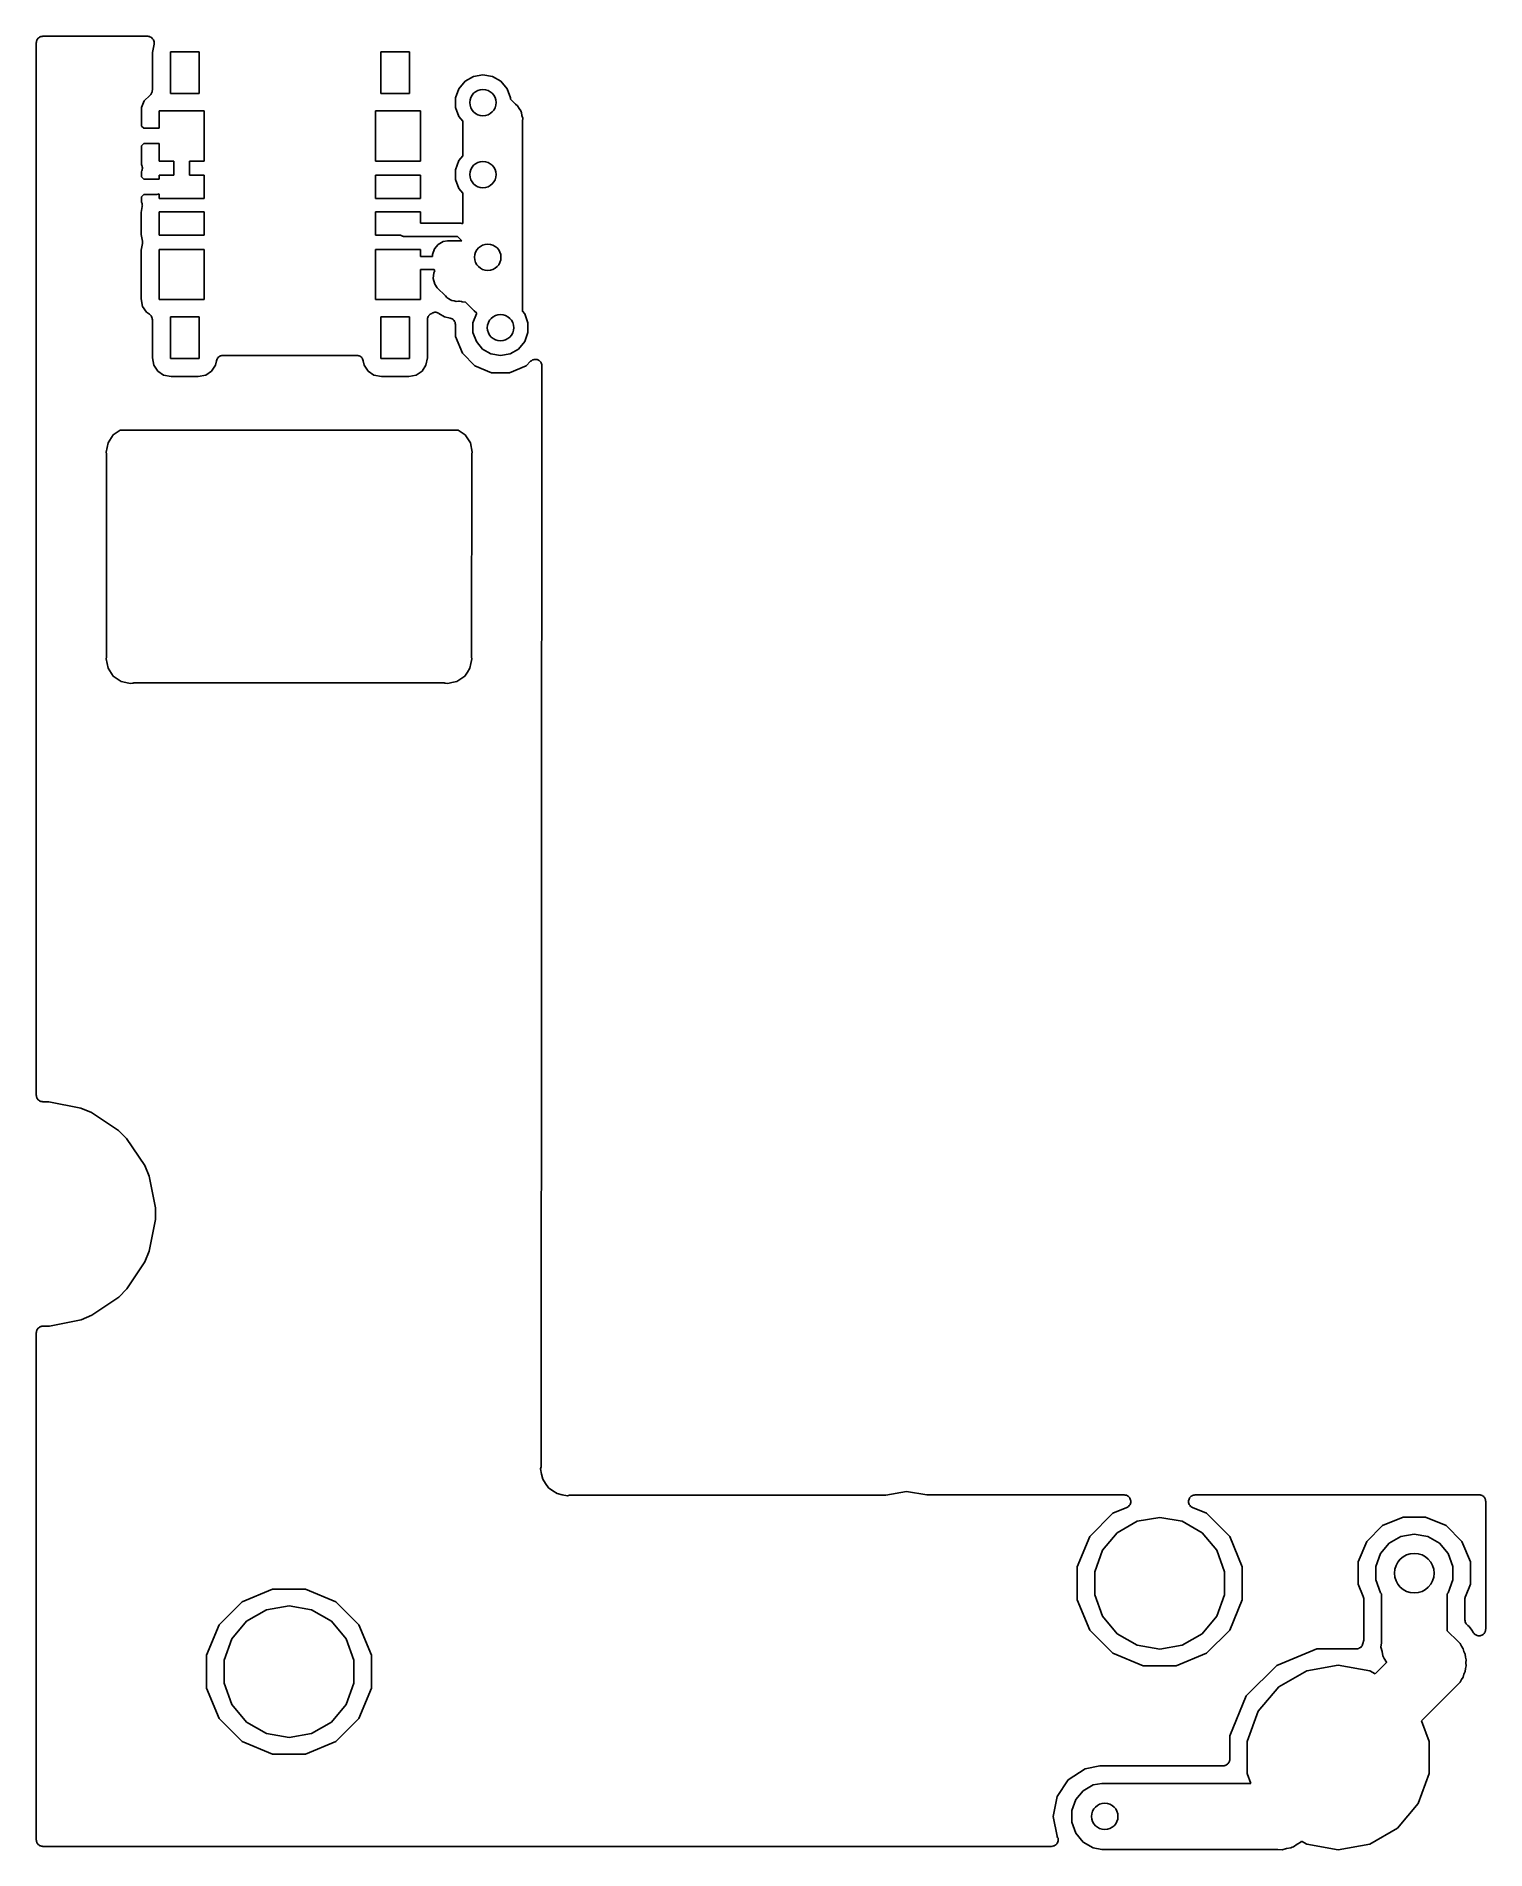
# Model space of a CAD drawing. Extents: x 111.2 to 128, y -97.1 to -76.2.
import ezdxf

# ---------------------------------------------------------------- set-up
doc = ezdxf.new("R2010")
doc.units = 0
doc.header["$MEASUREMENT"] = 0
doc.layers.add('BLACK', color=7, linetype='CONTINUOUS')

msp = doc.modelspace()

# ---------------------------------------------------------------- linework, layer by layer
at = {"layer": 'BLACK', "linetype": 'CONTINUOUS'}
for p, q in [((111.223, -76.2427), (111.225, -76.2361)), ((111.223, -88.3979), (111.223, -76.2427)), ((111.225, -76.2294), (111.227, -76.2232)), ((111.225, -76.2361), (111.225, -76.2294)), ((111.227, -76.2232), (111.228, -76.2166)), ((111.228, -76.2166), (111.231, -76.2108)), ((111.231, -76.2108), (111.234, -76.2046)), ((111.234, -76.2046), (111.238, -76.1994)), ((111.238, -76.1994), (111.241, -76.1937)), ((111.241, -76.1937), (111.246, -76.1894)), ((111.246, -76.1894), (111.251, -76.1843)), ((111.251, -76.1843), (111.256, -76.1809)), ((111.256, -76.1809), (111.262, -76.1767)), ((111.262, -76.1767), (111.268, -76.1744)), ((111.268, -76.1744), (111.274, -76.171)), ((111.274, -76.171), (111.28, -76.1699)), ((111.28, -76.1699), (111.286, -76.1676)), ((111.286, -76.1676), (111.293, -76.1676)), ((111.293, -76.1676), (111.3, -76.1665)), ((111.3, -76.1665), (112.509, -76.1665)), ((112.509, -76.1665), (112.51, -76.1666)), ((112.51, -76.1666), (112.51, -76.1665)), ((112.51, -76.1665), (112.523, -76.1689)), ((112.523, -76.1689), (112.535, -76.171)), ((112.535, -76.171), (112.536, -76.1715)), ((112.536, -76.1715), (112.536, -76.1716)), ((112.536, -76.1716), (112.547, -76.1781)), ((112.547, -76.1781), (112.558, -76.1843)), ((112.558, -76.1843), (112.558, -76.1849)), ((112.558, -76.1849), (112.559, -76.1854)), ((112.559, -76.1854), (112.567, -76.1951)), ((112.567, -76.1951), (112.575, -76.2046)), ((112.575, -76.2046), (112.575, -76.2053)), ((112.575, -76.2053), (112.576, -76.206)), ((112.576, -76.206), (112.58, -76.2178)), ((112.58, -76.2178), (112.584, -76.2294)), ((112.584, -76.2294), (112.584, -76.2303)), ((112.584, -76.2303), (112.584, -76.2311)), ((112.584, -76.2311), (112.584, -76.2435)), ((112.584, -76.2435), (112.584, -76.2559)), ((112.584, -76.2575), (112.564, -76.3556)), ((112.564, -76.3556), (112.564, -76.7898)), ((112.584, -76.2559), (112.584, -76.2567)), ((112.584, -76.2567), (112.584, -76.2575)), ((112.773, -76.8281), (112.773, -76.3481)), ((112.773, -76.3481), (113.103, -76.3481)), ((113.103, -76.3481), (113.103, -76.8281)), ((115.203, -76.8281), (115.203, -76.3481)), ((115.203, -76.3481), (115.533, -76.3481)), ((115.533, -76.3481), (115.533, -76.8281)), ((116.176, -76.6862), (116.273, -76.6302)), ((116.273, -76.6302), (116.383, -76.6108)), ((116.383, -76.6108), (116.493, -76.6302)), ((116.493, -76.6302), (116.59, -76.6862)), ((112.534, -76.8493), (112.47, -76.913)), ((112.539, -76.846), (112.534, -76.8493)), ((112.542, -76.842), (112.539, -76.846)), ((112.546, -76.8388), (112.542, -76.842)), ((112.55, -76.8316), (112.546, -76.8388)), ((112.555, -76.825), (112.55, -76.8316)), ((112.557, -76.8202), (112.555, -76.825)), ((112.559, -76.8159), (112.557, -76.8202)), ((112.561, -76.8077), (112.559, -76.8159)), ((112.563, -76.7998), (112.561, -76.8077)), ((112.564, -76.7898), (112.563, -76.7947)), ((112.563, -76.7947), (112.563, -76.7998)), ((113.103, -76.8281), (112.773, -76.8281)), ((115.533, -76.8281), (115.203, -76.8281)), ((116.065, -76.8772), (116.104, -76.772)), ((116.104, -76.772), (116.176, -76.6862)), ((116.59, -76.6862), (116.662, -76.772)), ((116.662, -76.772), (116.7, -76.8772)), ((112.47, -76.913), (112.439, -76.9877)), ((112.439, -76.9877), (112.439, -77.204)), ((112.643, -77.2292), (112.643, -77.0281)), ((112.643, -77.0281), (113.163, -77.0281)), ((113.163, -77.0281), (113.163, -77.6081)), ((115.143, -77.6081), (115.143, -77.0281)), ((115.143, -77.0281), (115.663, -77.0281)), ((115.663, -77.0281), (115.663, -77.6081)), ((116.065, -76.9891), (116.065, -76.8772)), ((116.104, -77.0944), (116.065, -76.9891)), ((116.7, -76.8772), (116.7, -76.8914)), ((116.7, -76.8914), (116.758, -76.9489)), ((116.758, -76.9489), (116.784, -76.9706)), ((116.784, -76.9706), (116.8, -76.9997)), ((116.8, -76.9997), (116.82, -77.0274)), ((116.82, -77.0274), (116.823, -77.0383)), ((116.823, -77.0383), (116.828, -77.0481)), ((116.828, -77.0481), (116.834, -77.0813)), ((116.834, -77.0813), (116.843, -77.1139)), ((112.439, -77.204), (112.465, -77.2292)), ((112.465, -77.2292), (112.643, -77.2292)), ((116.149, -77.1486), (116.104, -77.0944)), ((116.149, -77.5492), (116.149, -77.1486)), ((116.843, -77.1139), (116.84, -77.1474)), ((116.84, -77.1474), (116.84, -79.3412)), ((112.465, -77.407), (112.439, -77.4322)), ((112.439, -77.4322), (112.439, -77.6485)), ((112.643, -77.407), (112.465, -77.407)), ((112.643, -77.6081), (112.643, -77.407)), ((112.439, -77.6485), (112.444, -77.6604)), ((112.444, -77.6604), (112.445, -77.6637)), ((112.445, -77.6637), (112.447, -77.6667)), ((112.447, -77.7125), (112.445, -77.7155)), ((112.447, -77.6667), (112.448, -77.6765)), ((112.448, -77.7026), (112.447, -77.7125)), ((112.448, -77.6765), (112.45, -77.6863)), ((112.45, -77.6929), (112.448, -77.7026)), ((112.45, -77.6863), (112.45, -77.6896)), ((112.45, -77.6896), (112.45, -77.6929)), ((112.814, -77.6081), (112.643, -77.6081)), ((112.814, -77.7711), (112.814, -77.6081)), ((113.163, -77.6081), (112.992, -77.6081)), ((112.992, -77.6081), (112.992, -77.7711)), ((115.663, -77.6081), (115.143, -77.6081)), ((116.065, -77.7087), (116.104, -77.6034)), ((116.065, -77.8206), (116.065, -77.7087)), ((116.104, -77.6034), (116.149, -77.5492)), ((112.444, -77.7187), (112.439, -77.7307)), ((112.439, -77.7307), (112.439, -77.792)), ((112.439, -77.792), (112.465, -77.8172)), ((112.445, -77.7155), (112.444, -77.7187)), ((112.465, -77.8172), (112.643, -77.8172)), ((112.643, -77.8172), (112.643, -77.7711)), ((112.643, -77.7711), (112.814, -77.7711)), ((112.992, -77.7711), (113.163, -77.7711)), ((113.163, -77.7711), (113.163, -78.0411)), ((115.143, -78.0411), (115.143, -77.7711)), ((115.143, -77.7711), (115.663, -77.7711)), ((115.663, -77.7711), (115.663, -78.0411)), ((116.104, -77.9258), (116.065, -77.8206)), ((112.465, -77.995), (112.439, -78.0202)), ((112.439, -78.0202), (112.439, -78.0815)), ((112.439, -78.0815), (112.443, -78.0905)), ((112.443, -78.0905), (112.445, -78.0994)), ((112.445, -78.0994), (112.448, -78.1081)), ((112.448, -78.1081), (112.448, -78.1123)), ((112.448, -78.1123), (112.449, -78.1163)), ((112.449, -78.1163), (112.448, -78.1254)), ((112.448, -78.1254), (112.448, -78.1345)), ((112.6, -77.995), (112.465, -77.995)), ((112.607, -77.9937), (112.6, -77.995)), ((112.614, -77.9935), (112.607, -77.9937)), ((112.643, -77.9879), (112.614, -77.9935)), ((112.643, -78.0411), (112.643, -77.9879)), ((113.163, -78.0411), (112.643, -78.0411)), ((115.663, -78.0411), (115.143, -78.0411)), ((116.149, -77.9801), (116.104, -77.9258)), ((116.149, -78.3303), (116.149, -77.9801)), ((112.448, -78.1345), (112.434, -78.2026)), ((112.434, -78.2026), (112.434, -78.4576)), ((112.643, -78.4651), (112.643, -78.1951)), ((112.643, -78.1951), (113.163, -78.1951)), ((113.163, -78.1951), (113.163, -78.4651)), ((115.143, -78.4651), (115.143, -78.1951)), ((115.143, -78.1951), (115.663, -78.1951)), ((115.663, -78.1951), (115.663, -78.326)), ((115.663, -78.326), (116.118, -78.326)), ((116.118, -78.326), (116.128, -78.3251)), ((116.128, -78.3251), (116.138, -78.3277)), ((116.138, -78.3277), (116.148, -78.3295)), ((116.148, -78.3295), (116.149, -78.3303)), ((112.434, -78.4576), (112.449, -78.5317)), ((112.449, -78.5317), (112.449, -78.5334)), ((112.449, -78.5334), (112.449, -78.535)), ((112.449, -78.535), (112.449, -78.5466)), ((112.449, -78.5466), (112.449, -78.5582)), ((113.163, -78.4651), (112.643, -78.4651)), ((115.435, -78.4651), (115.143, -78.4651)), ((115.44, -78.4692), (115.435, -78.4651)), ((115.446, -78.4715), (115.44, -78.4692)), ((115.452, -78.4749), (115.446, -78.4715)), ((115.459, -78.4761), (115.452, -78.4749)), ((115.465, -78.4784), (115.459, -78.4761)), ((115.472, -78.4784), (115.465, -78.4784)), ((116.09, -78.4784), (115.472, -78.4784)), ((115.472, -78.4784), (115.472, -78.4784)), ((115.865, -78.5715), (115.924, -78.5379)), ((115.924, -78.5379), (115.973, -78.5292)), ((115.973, -78.5292), (116.14, -78.5292)), ((116.14, -78.5292), (116.09, -78.4784)), ((112.449, -78.5614), (112.434, -78.6356)), ((112.434, -78.6356), (112.434, -79.2006)), ((112.449, -78.5582), (112.449, -78.5598)), ((112.449, -78.5598), (112.449, -78.5614)), ((112.643, -79.2081), (112.643, -78.6281)), ((112.643, -78.6281), (113.163, -78.6281)), ((113.163, -78.6281), (113.163, -79.2081)), ((115.143, -79.2081), (115.143, -78.6281)), ((115.143, -78.6281), (115.663, -78.6281)), ((115.663, -78.6281), (115.663, -78.7095)), ((115.663, -78.7095), (115.799, -78.7095)), ((115.799, -78.6861), (115.822, -78.623)), ((115.799, -78.7095), (115.799, -78.6861)), ((115.822, -78.623), (115.865, -78.5715)), ((115.821, -78.8619), (115.663, -78.8619)), ((115.663, -78.8619), (115.663, -79.2081)), ((115.809, -78.9651), (115.815, -78.8982)), ((115.826, -79.03), (115.809, -78.9651)), ((115.815, -78.8982), (115.826, -78.8753)), ((115.822, -78.8681), (115.821, -78.8619)), ((115.824, -78.871), (115.822, -78.8681)), ((115.825, -78.8743), (115.824, -78.871)), ((115.826, -78.8753), (115.825, -78.8743)), ((115.855, -79.0712), (115.826, -79.03)), ((115.95, -79.166), (115.855, -79.0712)), ((115.966, -79.1854), (115.95, -79.166)), ((112.434, -79.2006), (112.451, -79.2874)), ((112.451, -79.2874), (112.496, -79.3546)), ((112.496, -79.3546), (112.53, -79.3773)), ((112.53, -79.3773), (112.538, -79.3847)), ((112.538, -79.3847), (112.546, -79.3916)), ((113.163, -79.2081), (112.643, -79.2081)), ((115.663, -79.2081), (115.143, -79.2081)), ((115.759, -79.3916), (115.767, -79.3847)), ((115.767, -79.3847), (115.775, -79.3773)), ((115.775, -79.3773), (115.791, -79.3669)), ((115.791, -79.3669), (115.795, -79.3648)), ((115.795, -79.3648), (115.799, -79.3619)), ((115.799, -79.3619), (115.807, -79.3596)), ((115.807, -79.3596), (115.815, -79.3562)), ((115.815, -79.3562), (115.82, -79.3559)), ((115.82, -79.3559), (115.825, -79.3545)), ((115.825, -79.3545), (115.833, -79.355)), ((115.833, -79.355), (115.841, -79.3545)), ((115.841, -79.3545), (115.846, -79.3559)), ((115.846, -79.3559), (115.851, -79.3562)), ((115.851, -79.3562), (115.859, -79.3596)), ((115.859, -79.3596), (115.867, -79.3619)), ((115.867, -79.3619), (115.871, -79.3648)), ((115.871, -79.3648), (115.875, -79.3669)), ((115.875, -79.3669), (115.937, -79.408)), ((115.988, -79.198), (115.966, -79.1854)), ((116.009, -79.2125), (115.988, -79.198)), ((116.017, -79.2147), (116.009, -79.2125)), ((116.025, -79.219), (116.017, -79.2147)), ((116.049, -79.2233), (116.025, -79.219)), ((116.074, -79.2299), (116.049, -79.2233)), ((116.099, -79.2277), (116.074, -79.2299)), ((116.113, -79.2277), (116.099, -79.2277)), ((116.136, -79.2297), (116.113, -79.2277)), ((116.143, -79.233), (116.136, -79.2297)), ((116.182, -79.2364), (116.143, -79.233)), ((116.283, -79.3371), (116.182, -79.2364)), ((116.268, -79.4765), (116.307, -79.3713)), ((116.311, -79.3657), (116.283, -79.3371)), ((116.283, -79.3371), (116.283, -79.3371)), ((116.307, -79.3713), (116.311, -79.3657)), ((116.84, -79.3412), (116.865, -79.3713)), ((116.865, -79.3713), (116.903, -79.4765)), ((112.546, -79.3916), (112.547, -79.3938)), ((112.547, -79.3938), (112.549, -79.3956)), ((112.549, -79.3956), (112.554, -79.4052)), ((112.554, -79.4052), (112.559, -79.4146)), ((112.559, -79.4146), (112.56, -79.417)), ((112.56, -79.417), (112.561, -79.4193)), ((112.561, -79.4193), (112.562, -79.43)), ((112.562, -79.43), (112.564, -79.4406)), ((112.564, -79.4406), (112.564, -79.8806)), ((112.773, -79.8881), (112.773, -79.4081)), ((112.773, -79.4081), (113.103, -79.4081)), ((113.103, -79.4081), (113.103, -79.8881)), ((115.203, -79.8881), (115.203, -79.4081)), ((115.203, -79.4081), (115.533, -79.4081)), ((115.533, -79.4081), (115.533, -79.8881)), ((115.741, -79.4406), (115.743, -79.43)), ((115.741, -79.8806), (115.741, -79.4406)), ((115.743, -79.43), (115.744, -79.4193)), ((115.744, -79.4193), (115.746, -79.417)), ((115.746, -79.4146), (115.751, -79.4052)), ((115.746, -79.417), (115.746, -79.4146)), ((115.751, -79.4052), (115.756, -79.3956)), ((115.756, -79.3956), (115.758, -79.3938)), ((115.758, -79.3938), (115.759, -79.3916)), ((115.937, -79.408), (116.004, -79.4213)), ((116.004, -79.4213), (116.016, -79.4258)), ((116.016, -79.4258), (116.027, -79.4301)), ((116.027, -79.4301), (116.028, -79.4306)), ((116.028, -79.4306), (116.029, -79.4309)), ((116.029, -79.4309), (116.038, -79.4391)), ((116.038, -79.4391), (116.047, -79.4471)), ((116.047, -79.4471), (116.048, -79.4478)), ((116.048, -79.4478), (116.049, -79.4484)), ((116.049, -79.4484), (116.054, -79.4593)), ((116.054, -79.4593), (116.061, -79.47)), ((116.061, -79.47), (116.061, -79.4708)), ((116.061, -79.4708), (116.061, -79.4716)), ((116.061, -79.4716), (116.063, -79.4838)), ((116.063, -79.4838), (116.065, -79.4961)), ((116.065, -79.4961), (116.065, -79.6361)), ((116.268, -79.5885), (116.268, -79.4765)), ((116.307, -79.6937), (116.268, -79.5885)), ((116.903, -79.5885), (116.865, -79.6937)), ((116.903, -79.4765), (116.903, -79.5885)), ((116.065, -79.6361), (116.145, -79.8274)), ((116.379, -79.7795), (116.307, -79.6937)), ((116.476, -79.8354), (116.379, -79.7795)), ((116.793, -79.7795), (116.696, -79.8354)), ((116.865, -79.6937), (116.793, -79.7795)), ((112.564, -79.8806), (112.581, -79.9674)), ((112.581, -79.9674), (112.626, -80.0346)), ((113.103, -79.8881), (112.773, -79.8881)), ((113.249, -80.0346), (113.294, -79.9674)), ((113.294, -79.9674), (113.305, -79.9139)), ((113.305, -79.9139), (113.309, -79.9023)), ((113.309, -79.9023), (113.313, -79.8906)), ((113.313, -79.8906), (113.314, -79.89)), ((113.314, -79.8892), (113.323, -79.8798)), ((113.314, -79.89), (113.314, -79.8892)), ((113.323, -79.8798), (113.33, -79.8703)), ((113.33, -79.8703), (113.331, -79.8699)), ((113.331, -79.8699), (113.332, -79.8693)), ((113.332, -79.8693), (113.343, -79.8633)), ((113.343, -79.8633), (113.353, -79.8571)), ((113.353, -79.8571), (113.354, -79.857)), ((113.354, -79.857), (113.355, -79.8566)), ((113.355, -79.8566), (113.367, -79.8547)), ((113.367, -79.8547), (113.379, -79.8525)), ((113.379, -79.8525), (114.926, -79.8525)), ((114.926, -79.8525), (114.938, -79.8547)), ((114.938, -79.8547), (114.95, -79.8566)), ((114.95, -79.8566), (114.951, -79.857)), ((114.951, -79.857), (114.952, -79.8571)), ((114.952, -79.8571), (114.963, -79.8633)), ((114.963, -79.8633), (114.974, -79.8693)), ((114.974, -79.8693), (114.974, -79.8699)), ((114.974, -79.8699), (114.975, -79.8703)), ((114.975, -79.8703), (114.983, -79.8798)), ((114.983, -79.8798), (114.991, -79.8892)), ((114.991, -79.8892), (114.991, -79.89)), ((114.991, -79.89), (114.992, -79.8906)), ((114.992, -79.8906), (114.996, -79.9023)), ((114.996, -79.9023), (115.001, -79.9139)), ((115.001, -79.9139), (115.011, -79.9674)), ((115.011, -79.9674), (115.056, -80.0346)), ((115.533, -79.8881), (115.203, -79.8881)), ((115.679, -80.0346), (115.724, -79.9674)), ((115.724, -79.9674), (115.741, -79.8806)), ((116.145, -79.8274), (116.291, -79.9739)), ((116.291, -79.9739), (116.482, -80.0532)), ((116.586, -79.8549), (116.476, -79.8354)), ((116.696, -79.8354), (116.586, -79.8549)), ((116.69, -80.0532), (116.881, -79.9739)), ((116.881, -79.9739), (116.934, -79.9208)), ((116.934, -79.9208), (116.942, -79.9151)), ((116.942, -79.9151), (116.95, -79.9087)), ((116.95, -79.9087), (116.953, -79.9076)), ((116.953, -79.9076), (116.956, -79.9056)), ((116.956, -79.9056), (116.965, -79.9031)), ((116.965, -79.9031), (116.975, -79.8997)), ((116.975, -79.8997), (116.978, -79.8997)), ((116.978, -79.8997), (116.981, -79.8988)), ((116.981, -79.8988), (116.991, -79.8997)), ((116.991, -79.8997), (117.001, -79.8997)), ((117.001, -79.8997), (117.004, -79.9008)), ((117.004, -79.9008), (117.008, -79.9011)), ((117.008, -79.9011), (117.017, -79.9053)), ((117.017, -79.9053), (117.026, -79.9087)), ((117.026, -79.9087), (117.029, -79.9109)), ((117.029, -79.9109), (117.032, -79.9123)), ((117.032, -79.9123), (117.039, -79.9193)), ((117.039, -79.9193), (117.046, -79.9258)), ((117.046, -79.9258), (117.048, -79.9286)), ((117.048, -79.9286), (117.05, -79.931)), ((117.05, -79.931), (117.055, -79.94)), ((117.055, -79.94), (117.06, -79.9487)), ((117.064, -79.9748), (117.055, -92.6777)), ((117.06, -79.9487), (117.06, -79.952)), ((117.06, -79.952), (117.062, -79.955)), ((117.062, -79.955), (117.062, -79.9649)), ((117.062, -79.9649), (117.064, -79.9748)), ((112.626, -80.0346), (112.693, -80.0795)), ((112.693, -80.0795), (112.78, -80.0968)), ((112.78, -80.0968), (113.095, -80.0968)), ((113.095, -80.0968), (113.182, -80.0795)), ((113.182, -80.0795), (113.249, -80.0346)), ((115.056, -80.0346), (115.123, -80.0795)), ((115.123, -80.0795), (115.21, -80.0968)), ((115.21, -80.0968), (115.525, -80.0968)), ((115.525, -80.0968), (115.612, -80.0795)), ((115.612, -80.0795), (115.679, -80.0346)), ((116.482, -80.0532), (116.69, -80.0532)), ((112.113, -80.7695), (112.052, -80.8616)), ((112.193, -80.7161), (112.113, -80.7695)), ((116.097, -80.7161), (112.193, -80.7161)), ((116.177, -80.7695), (116.097, -80.7161)), ((116.238, -80.8616), (116.177, -80.7695)), ((112.052, -80.8616), (112.03, -80.9701)), ((112.03, -80.9701), (112.034, -80.9902)), ((112.034, -80.9902), (112.034, -80.9976)), ((112.034, -80.9976), (112.036, -81.005)), ((112.036, -81.005), (112.036, -83.3228)), ((116.26, -80.9701), (116.238, -80.8616)), ((116.25, -83.323), (116.255, -81.0052)), ((116.255, -81.0052), (116.256, -80.9979)), ((116.256, -80.9905), (116.26, -80.9701)), ((116.256, -80.9979), (116.256, -80.9905)), ((112.034, -83.3377), (112.03, -83.3577)), ((112.03, -83.3577), (112.052, -83.4663)), ((112.036, -83.3228), (112.034, -83.3302)), ((112.034, -83.3302), (112.034, -83.3377)), ((116.251, -83.3305), (116.25, -83.323)), ((116.251, -83.3381), (116.251, -83.3305)), ((116.255, -83.3577), (116.251, -83.3381)), ((116.251, -83.3781), (116.255, -83.3577)), ((112.052, -83.4663), (112.113, -83.5583)), ((112.113, -83.5583), (112.205, -83.6198)), ((116.126, -83.589), (116.172, -83.5585)), ((116.172, -83.5585), (116.203, -83.5124)), ((116.203, -83.5122), (116.233, -83.4666)), ((116.203, -83.5123), (116.203, -83.5122)), ((116.203, -83.5124), (116.203, -83.5123)), ((116.233, -83.4666), (116.244, -83.412)), ((116.244, -83.4118), (116.251, -83.3786)), ((116.244, -83.4119), (116.244, -83.4118)), ((116.244, -83.412), (116.244, -83.4119)), ((116.251, -83.3786), (116.251, -83.3781)), ((112.205, -83.6198), (112.294, -83.6374)), ((112.294, -83.6374), (112.314, -83.6414)), ((112.314, -83.6414), (112.334, -83.6374)), ((112.334, -83.6374), (112.341, -83.6372)), ((112.341, -83.6372), (112.349, -83.6359)), ((112.349, -83.6359), (115.936, -83.6359)), ((115.936, -83.6359), (115.943, -83.6372)), ((115.943, -83.6372), (115.951, -83.6374)), ((115.951, -83.6374), (115.971, -83.6414)), ((115.971, -83.6414), (115.991, -83.6374)), ((115.991, -83.6374), (115.992, -83.6373)), ((115.992, -83.6373), (116.025, -83.6306)), ((116.025, -83.6306), (116.08, -83.62)), ((116.025, -83.6306), (116.025, -83.6306)), ((116.025, -83.6306), (116.025, -83.6306)), ((116.08, -83.62), (116.126, -83.5891)), ((116.126, -83.5891), (116.126, -83.589)), ((116.126, -83.5891), (116.126, -83.5891)), ((111.225, -88.4046), (111.223, -88.3979)), ((111.225, -88.4113), (111.225, -88.4046)), ((111.227, -88.4175), (111.225, -88.4113)), ((111.228, -88.424), (111.227, -88.4175)), ((111.231, -88.4298), (111.228, -88.424)), ((111.234, -88.4362), (111.231, -88.4298)), ((111.238, -88.4412), (111.234, -88.4362)), ((111.241, -88.4469), (111.238, -88.4412)), ((111.246, -88.4512), (111.241, -88.4469)), ((111.251, -88.4564), (111.246, -88.4512)), ((111.257, -88.4597), (111.251, -88.4564)), ((111.262, -88.4639), (111.257, -88.4597)), ((111.268, -88.4662), (111.262, -88.4639)), ((111.274, -88.4696), (111.268, -88.4662)), ((111.28, -88.4707), (111.274, -88.4696)), ((111.286, -88.4729), (111.28, -88.4707)), ((111.293, -88.4729), (111.286, -88.4729)), ((111.3, -88.4741), (111.293, -88.4729)), ((111.368, -88.4739), (111.3, -88.4741)), ((111.737, -88.5461), (111.368, -88.4739)), ((111.86, -88.5967), (111.737, -88.5461)), ((112.172, -88.8042), (111.86, -88.5967)), ((112.266, -88.898), (112.172, -88.8042)), ((112.476, -89.2094), (112.266, -88.898)), ((112.527, -89.3322), (112.476, -89.2094)), ((112.601, -89.6999), (112.527, -89.3322)), ((112.529, -90.2011), (112.602, -89.8329)), ((112.602, -89.8329), (112.601, -89.6999)), ((112.479, -90.3241), (112.529, -90.2011)), ((112.271, -90.6367), (112.479, -90.3241)), ((112.177, -90.731), (112.271, -90.6367)), ((111.866, -90.9403), (112.177, -90.731)), ((111.227, -91.1227), (111.228, -91.1161)), ((111.228, -91.1161), (111.231, -91.1104)), ((111.231, -91.1104), (111.234, -91.1042)), ((111.234, -91.1042), (111.238, -91.099)), ((111.238, -91.099), (111.241, -91.0932)), ((111.241, -91.0932), (111.246, -91.0889)), ((111.246, -91.0889), (111.251, -91.0839)), ((111.251, -91.0839), (111.256, -91.0805)), ((111.256, -91.0805), (111.262, -91.0761)), ((111.262, -91.0761), (111.268, -91.0739)), ((111.268, -91.0739), (111.273, -91.0706)), ((111.273, -91.0706), (111.28, -91.0694)), ((111.28, -91.0694), (111.286, -91.0671)), ((111.286, -91.0671), (111.293, -91.0671)), ((111.293, -91.0671), (111.299, -91.0659)), ((111.299, -91.0659), (111.376, -91.0657)), ((111.376, -91.0657), (111.743, -90.9915)), ((111.743, -90.9915), (111.866, -90.9403)), ((111.223, -91.1421), (111.225, -91.1357)), ((111.223, -96.9988), (111.223, -91.1421)), ((111.225, -91.1291), (111.227, -91.1227)), ((111.225, -91.1357), (111.225, -91.1291)), ((117.054, -92.6925), (117.049, -92.7152)), ((117.049, -92.7152), (117.061, -92.7742)), ((117.055, -92.6777), (117.054, -92.6851)), ((117.054, -92.6851), (117.054, -92.6925)), ((117.061, -92.7742), (117.061, -92.7743)), ((117.061, -92.7743), (117.061, -92.7743)), ((117.061, -92.7743), (117.073, -92.8334)), ((117.073, -92.8334), (117.106, -92.8835)), ((117.106, -92.8835), (117.106, -92.8835)), ((117.106, -92.8835), (117.106, -92.8835)), ((117.106, -92.8835), (117.14, -92.9337)), ((117.14, -92.9337), (117.19, -92.9671)), ((117.19, -92.9671), (117.19, -92.9671)), ((117.19, -92.9671), (117.19, -92.9671)), ((117.19, -92.9671), (117.24, -93.0007)), ((117.24, -93.0007), (117.299, -93.0125)), ((121.038, -93.0166), (121.275, -92.9748)), ((121.275, -92.9748), (121.511, -93.0163)), ((117.299, -93.0125), (117.299, -93.0125)), ((117.299, -93.0125), (117.299, -93.0125)), ((117.299, -93.0125), (117.358, -93.0242)), ((117.358, -93.0242), (117.381, -93.0197)), ((117.381, -93.0197), (117.388, -93.0196)), ((117.388, -93.0196), (117.395, -93.0183)), ((117.395, -93.0183), (121.038, -93.0166)), ((121.511, -93.0163), (123.791, -93.0153)), ((123.82, -93.1619), (123.661, -93.2278)), ((123.791, -93.0153), (123.802, -93.0173)), ((123.802, -93.0173), (123.814, -93.0188)), ((123.814, -93.0188), (123.815, -93.0196)), ((123.815, -93.0196), (123.817, -93.0199)), ((123.817, -93.0199), (123.827, -93.0257)), ((123.83, -93.1556), (123.82, -93.1619)), ((123.827, -93.0257), (123.837, -93.031)), ((123.84, -93.1498), (123.83, -93.1556)), ((123.837, -93.031), (123.838, -93.0323)), ((123.838, -93.0323), (123.84, -93.0331)), ((123.84, -93.0331), (123.847, -93.042)), ((123.841, -93.1486), (123.84, -93.1498)), ((123.842, -93.1477), (123.841, -93.1486)), ((123.849, -93.1384), (123.842, -93.1477)), ((123.847, -93.042), (123.855, -93.0505)), ((123.857, -93.1296), (123.849, -93.1384)), ((123.855, -93.0505), (123.856, -93.0521)), ((123.856, -93.0521), (123.857, -93.0534)), ((123.857, -93.0534), (123.861, -93.0643)), ((123.858, -93.128), (123.857, -93.1296)), ((123.859, -93.1267), (123.858, -93.128)), ((123.862, -93.1156), (123.859, -93.1267)), ((123.861, -93.0643), (123.865, -93.075)), ((123.866, -93.1047), (123.862, -93.1156)), ((123.865, -93.075), (123.865, -93.0767)), ((123.865, -93.0767), (123.866, -93.0782)), ((123.866, -93.0782), (123.866, -93.0898)), ((123.866, -93.0898), (123.866, -93.1014)), ((123.866, -93.1014), (123.866, -93.103)), ((123.866, -93.103), (123.866, -93.1047)), ((124.534, -93.101), (124.535, -93.0895)), ((124.535, -93.1027), (124.534, -93.101)), ((124.535, -93.0779), (124.536, -93.0763)), ((124.535, -93.0895), (124.535, -93.0779)), ((124.535, -93.1044), (124.535, -93.1027)), ((124.539, -93.1152), (124.535, -93.1044)), ((124.536, -93.0746), (124.54, -93.0639)), ((124.536, -93.0763), (124.536, -93.0746)), ((124.542, -93.1263), (124.539, -93.1152)), ((124.54, -93.0639), (124.544, -93.053)), ((124.543, -93.1276), (124.542, -93.1263)), ((124.544, -93.1292), (124.543, -93.1276)), ((124.544, -93.053), (124.545, -93.0517)), ((124.551, -93.1381), (124.544, -93.1292)), ((124.545, -93.0517), (124.546, -93.0502)), ((124.546, -93.0502), (124.554, -93.0416)), ((124.558, -93.1473), (124.551, -93.1381)), ((124.554, -93.0416), (124.561, -93.0328)), ((124.56, -93.1482), (124.558, -93.1473)), ((124.561, -93.1495), (124.56, -93.1482)), ((124.561, -93.0328), (124.562, -93.0319)), ((124.571, -93.1553), (124.561, -93.1495)), ((124.562, -93.0319), (124.564, -93.0306)), ((124.564, -93.0306), (124.574, -93.0253)), ((124.581, -93.1615), (124.571, -93.1553)), ((124.574, -93.0253), (124.584, -93.0195)), ((124.741, -93.2278), (124.581, -93.1615)), ((124.584, -93.0195), (124.586, -93.0192)), ((124.586, -93.0192), (124.587, -93.0184)), ((124.587, -93.0184), (124.599, -93.0169)), ((124.599, -93.0169), (124.61, -93.0149)), ((124.61, -93.0149), (127.891, -93.0134)), ((127.891, -93.0134), (127.897, -93.0145)), ((127.897, -93.0145), (127.904, -93.0145)), ((127.904, -93.0145), (127.91, -93.0168)), ((127.91, -93.0168), (127.917, -93.018)), ((127.917, -93.018), (127.922, -93.0213)), ((127.922, -93.0213), (127.929, -93.0236)), ((127.929, -93.0236), (127.934, -93.0279)), ((127.934, -93.0279), (127.94, -93.0312)), ((127.94, -93.0312), (127.944, -93.0363)), ((127.944, -93.0363), (127.949, -93.0406)), ((127.949, -93.0406), (127.952, -93.0464)), ((127.952, -93.0464), (127.957, -93.0514)), ((127.957, -93.0514), (127.959, -93.0577)), ((127.959, -93.0577), (127.962, -93.0635)), ((127.962, -93.0635), (127.963, -93.0701)), ((127.963, -93.0701), (127.966, -93.0763)), ((127.966, -93.0763), (127.966, -93.083)), ((127.966, -93.083), (127.967, -93.0896)), ((127.967, -93.0896), (127.967, -94.5674)), ((123.661, -93.2278), (123.393, -93.4959)), ((123.711, -93.4525), (123.94, -93.3202)), ((123.94, -93.3202), (124.201, -93.2743)), ((124.201, -93.2743), (124.461, -93.3202)), ((124.461, -93.3202), (124.69, -93.4525)), ((125.009, -93.4959), (124.741, -93.2278)), ((126.775, -93.3699), (126.593, -93.5521)), ((127.013, -93.2713), (126.775, -93.3699)), ((127.271, -93.2713), (127.013, -93.2713)), ((127.509, -93.3699), (127.271, -93.2713)), ((127.691, -93.5521), (127.509, -93.3699)), ((123.393, -93.4959), (123.248, -93.8463)), ((123.541, -93.6551), (123.711, -93.4525)), ((124.69, -93.4525), (124.86, -93.6551)), ((125.154, -93.8463), (125.009, -93.4959)), ((126.593, -93.5521), (126.495, -93.7902)), ((126.751, -93.6934), (126.852, -93.5733)), ((126.852, -93.5733), (126.988, -93.4949)), ((126.988, -93.4949), (127.142, -93.4677)), ((127.142, -93.4677), (127.297, -93.4949)), ((127.297, -93.4949), (127.432, -93.5733)), ((127.432, -93.5733), (127.533, -93.6934)), ((127.79, -93.7902), (127.691, -93.5521)), ((123.451, -93.9036), (123.541, -93.6551)), ((124.86, -93.6551), (124.951, -93.9036)), ((126.495, -93.7902), (126.495, -94.0479)), ((126.698, -93.8407), (126.751, -93.6934)), ((126.698, -93.9974), (126.698, -93.8407)), ((127.533, -93.6934), (127.587, -93.8407)), ((127.587, -93.8407), (127.587, -93.9974)), ((127.79, -94.0479), (127.79, -93.7902)), ((123.248, -93.8463), (123.248, -94.2255)), ((123.451, -94.1681), (123.451, -93.9036)), ((124.951, -93.9036), (124.951, -94.1681)), ((125.154, -94.2255), (125.154, -93.8463)), ((126.495, -94.0479), (126.552, -94.1872)), ((126.751, -94.1447), (126.698, -93.9974)), ((127.587, -93.9974), (127.533, -94.1447)), ((127.732, -94.1872), (127.79, -94.0479)), ((113.603, -94.2489), (113.334, -94.517)), ((113.953, -94.1038), (113.603, -94.2489)), ((114.332, -94.1038), (113.953, -94.1038)), ((114.682, -94.2489), (114.332, -94.1038)), ((114.951, -94.517), (114.682, -94.2489)), ((123.248, -94.2255), (123.393, -94.5758)), ((123.541, -94.4167), (123.451, -94.1681)), ((124.951, -94.1681), (124.86, -94.4167)), ((125.009, -94.5758), (125.154, -94.2255)), ((126.552, -94.1872), (126.553, -94.1888)), ((126.553, -94.1888), (126.553, -94.1903)), ((126.553, -94.1903), (126.555, -94.2017)), ((126.555, -94.2017), (126.558, -94.213)), ((126.558, -94.213), (126.558, -94.2147)), ((126.558, -94.2147), (126.558, -94.2163)), ((126.558, -94.2163), (126.558, -94.677)), ((126.761, -94.1565), (126.751, -94.1447)), ((126.761, -94.7254), (126.761, -94.1565)), ((127.533, -94.1447), (127.523, -94.1565)), ((127.523, -94.1565), (127.523, -94.5842)), ((127.726, -94.2163), (127.727, -94.2147)), ((127.726, -94.4598), (127.726, -94.2163)), ((127.727, -94.213), (127.729, -94.2017)), ((127.727, -94.2147), (127.727, -94.213)), ((127.729, -94.2017), (127.731, -94.1903)), ((127.731, -94.1903), (127.732, -94.1888)), ((127.732, -94.1888), (127.732, -94.1872)), ((113.653, -94.4736), (113.882, -94.3413)), ((113.882, -94.3413), (114.143, -94.2954)), ((114.143, -94.2954), (114.403, -94.3413)), ((114.403, -94.3413), (114.632, -94.4736)), ((123.711, -94.6193), (123.541, -94.4167)), ((124.86, -94.4167), (124.69, -94.6193)), ((127.728, -94.4704), (127.726, -94.4598)), ((127.729, -94.4811), (127.728, -94.4704)), ((113.334, -94.517), (113.189, -94.8674)), ((113.393, -94.9247), (113.483, -94.6762)), ((113.483, -94.6762), (113.653, -94.4736)), ((114.632, -94.4736), (114.802, -94.6762)), ((114.802, -94.6762), (114.893, -94.9247)), ((115.096, -94.8674), (114.951, -94.517)), ((123.393, -94.5758), (123.661, -94.844)), ((123.94, -94.7515), (123.711, -94.6193)), ((124.69, -94.6193), (124.461, -94.7515)), ((124.741, -94.844), (125.009, -94.5758)), ((126.558, -94.677), (126.557, -94.6843)), ((127.523, -94.5842), (127.649, -94.7095)), ((127.731, -94.4834), (127.729, -94.4811)), ((127.731, -94.4859), (127.731, -94.4834)), ((127.736, -94.4952), (127.731, -94.4859)), ((127.741, -94.5049), (127.736, -94.4952)), ((127.743, -94.5066), (127.741, -94.5049)), ((127.744, -94.5088), (127.743, -94.5066)), ((127.753, -94.5157), (127.744, -94.5088)), ((127.76, -94.5232), (127.753, -94.5157)), ((127.777, -94.5342), (127.76, -94.5232)), ((127.805, -94.5767), (127.777, -94.5342)), ((127.827, -94.6097), (127.805, -94.5767)), ((127.805, -94.5767), (127.805, -94.5767)), ((127.83, -94.6127), (127.827, -94.6097)), ((127.832, -94.6163), (127.83, -94.6127)), ((127.839, -94.6222), (127.832, -94.6163)), ((127.846, -94.6288), (127.839, -94.6222)), ((127.849, -94.6307), (127.846, -94.6288)), ((127.853, -94.6333), (127.849, -94.6307)), ((127.861, -94.6365), (127.853, -94.6333)), ((127.869, -94.6405), (127.861, -94.6365)), ((127.873, -94.641), (127.869, -94.6405)), ((127.877, -94.6424), (127.873, -94.641)), ((127.886, -94.6424), (127.877, -94.6424)), ((127.896, -94.6434), (127.886, -94.6424)), ((127.9, -94.6424), (127.896, -94.6434)), ((127.904, -94.6424), (127.9, -94.6424)), ((127.912, -94.6393), (127.904, -94.6424)), ((127.921, -94.6371), (127.912, -94.6393)), ((127.925, -94.6348), (127.921, -94.6371)), ((127.929, -94.6333), (127.925, -94.6348)), ((127.936, -94.6275), (127.929, -94.6333)), ((127.943, -94.6224), (127.936, -94.6275)), ((127.946, -94.619), (127.943, -94.6224)), ((127.949, -94.6163), (127.946, -94.619)), ((127.954, -94.6084), (127.949, -94.6163)), ((127.959, -94.6011), (127.954, -94.6084)), ((127.96, -94.597), (127.959, -94.6011)), ((127.962, -94.5934), (127.96, -94.597)), ((127.964, -94.5844), (127.962, -94.5934)), ((127.966, -94.5757), (127.964, -94.5844)), ((127.967, -94.5674), (127.966, -94.5715)), ((127.966, -94.5715), (127.966, -94.5757)), ((113.189, -94.8674), (113.189, -95.2466)), ((115.096, -95.2466), (115.096, -94.8674)), ((123.661, -94.844), (124.011, -94.9891)), ((124.201, -94.7974), (123.94, -94.7515)), ((124.461, -94.7515), (124.201, -94.7974)), ((124.391, -94.9891), (124.741, -94.844)), ((126.014, -94.7944), (125.554, -94.9851)), ((126.474, -94.7944), (126.014, -94.7944)), ((126.486, -94.7922), (126.474, -94.7944)), ((126.498, -94.7903), (126.486, -94.7922)), ((126.499, -94.7899), (126.498, -94.7903)), ((126.5, -94.7898), (126.499, -94.7899)), ((126.51, -94.7835), (126.5, -94.7898)), ((126.521, -94.7776), (126.51, -94.7835)), ((126.522, -94.777), (126.521, -94.7776)), ((126.523, -94.7765), (126.522, -94.777)), ((126.531, -94.767), (126.523, -94.7765)), ((126.539, -94.7577), (126.531, -94.767)), ((126.54, -94.7563), (126.539, -94.7569)), ((126.539, -94.7569), (126.539, -94.7577)), ((126.544, -94.7446), (126.54, -94.7563)), ((126.548, -94.733), (126.544, -94.7446)), ((126.557, -94.6918), (126.548, -94.733)), ((126.557, -94.6843), (126.557, -94.6918)), ((126.757, -94.7757), (126.761, -94.7254)), ((126.77, -94.8245), (126.757, -94.7757)), ((126.779, -94.8743), (126.77, -94.8245)), ((126.787, -94.8891), (126.779, -94.8743)), ((126.792, -94.9055), (126.787, -94.8891)), ((127.649, -94.7095), (127.649, -94.7095)), ((127.649, -94.7095), (127.673, -94.7335)), ((127.673, -94.7335), (127.687, -94.7641)), ((127.687, -94.7641), (127.706, -94.7919)), ((127.706, -94.7919), (127.715, -94.8246)), ((127.715, -94.8246), (127.729, -94.8552)), ((127.729, -94.8552), (127.732, -94.8889)), ((127.732, -94.8889), (127.741, -94.9216)), ((113.393, -95.1892), (113.393, -94.9247)), ((114.893, -94.9247), (114.893, -95.1892)), ((124.011, -94.9891), (124.391, -94.9891)), ((125.554, -94.9851), (125.201, -95.3377)), ((125.578, -95.2308), (125.899, -95.0457)), ((125.899, -95.0457), (126.263, -94.9814)), ((126.263, -94.9814), (126.628, -95.0457)), ((126.628, -95.0457), (126.69, -95.0817)), ((126.69, -95.0817), (126.822, -94.9498)), ((126.821, -94.9469), (126.792, -94.9055)), ((126.822, -94.9498), (126.821, -94.9469)), ((127.715, -95.0862), (127.706, -95.1189)), ((127.729, -95.0555), (127.715, -95.0862)), ((127.732, -95.0218), (127.729, -95.0555)), ((127.741, -94.9891), (127.732, -95.0218)), ((127.741, -94.9216), (127.738, -94.9554)), ((127.738, -94.9554), (127.741, -94.9891)), ((113.189, -95.2466), (113.334, -95.5969)), ((113.483, -95.4377), (113.393, -95.1892)), ((114.893, -95.1892), (114.802, -95.4377)), ((114.951, -95.5969), (115.096, -95.2466)), ((125.34, -95.5145), (125.578, -95.2308)), ((127.649, -95.2012), (127.226, -95.6234)), ((127.673, -95.1773), (127.649, -95.2012)), ((127.649, -95.2012), (127.649, -95.2012)), ((127.687, -95.1466), (127.673, -95.1773)), ((127.706, -95.1189), (127.687, -95.1466)), ((113.653, -95.6404), (113.483, -95.4377)), ((114.802, -95.4377), (114.632, -95.6404)), ((125.201, -95.3377), (125.01, -95.7983)), ((125.213, -95.8624), (125.34, -95.5145)), ((113.334, -95.5969), (113.603, -95.865)), ((113.882, -95.7726), (113.653, -95.6404)), ((114.632, -95.6404), (114.403, -95.7726)), ((114.682, -95.865), (114.951, -95.5969)), ((127.226, -95.6234), (127.313, -95.8624)), ((113.603, -95.865), (113.953, -96.0102)), ((114.143, -95.8185), (113.882, -95.7726)), ((114.403, -95.7726), (114.143, -95.8185)), ((114.332, -96.0102), (114.682, -95.865)), ((125.01, -95.7983), (125.01, -96.0679)), ((125.213, -96.2327), (125.213, -95.8624)), ((127.313, -95.8624), (127.313, -96.2327)), ((113.953, -96.0102), (114.332, -96.0102)), ((123.508, -96.1441), (123.338, -96.178)), ((124.934, -96.1441), (123.508, -96.1441)), ((124.941, -96.1429), (124.934, -96.1441)), ((124.947, -96.1429), (124.941, -96.1429)), ((124.953, -96.1406), (124.947, -96.1429)), ((124.96, -96.1395), (124.953, -96.1406)), ((124.966, -96.1362), (124.96, -96.1395)), ((124.972, -96.1339), (124.966, -96.1362)), ((124.977, -96.1296), (124.972, -96.1339)), ((124.983, -96.1263), (124.977, -96.1296)), ((124.987, -96.1211), (124.983, -96.1263)), ((124.992, -96.1169), (124.987, -96.1211)), ((124.996, -96.1111), (124.992, -96.1169)), ((125, -96.106), (124.996, -96.1111)), ((125.002, -96.0997), (125, -96.106)), ((125.006, -96.0939), (125.002, -96.0997)), ((125.007, -96.0874), (125.006, -96.0939)), ((125.009, -96.0811), (125.007, -96.0874)), ((125.01, -96.0679), (125.009, -96.0744)), ((125.009, -96.0744), (125.009, -96.0811)), ((123.145, -96.3071), (123.016, -96.5003)), ((123.338, -96.178), (123.145, -96.3071)), ((123.434, -96.3647), (123.533, -96.3473)), ((123.533, -96.3473), (125.255, -96.3473)), ((125.255, -96.3473), (125.213, -96.2327)), ((127.313, -96.2327), (127.187, -96.5807)), ((123.016, -96.5003), (122.97, -96.7283)), ((123.185, -96.6611), (123.231, -96.5348)), ((123.231, -96.5348), (123.317, -96.4319)), ((123.317, -96.4319), (123.434, -96.3647)), ((122.97, -96.7283), (123.016, -96.9562)), ((123.185, -96.7955), (123.185, -96.6611)), ((127.187, -96.5807), (126.949, -96.8643)), ((123.016, -96.9562), (123.016, -96.9564)), ((123.016, -96.9564), (123.017, -96.9587)), ((123.017, -96.9587), (123.018, -96.9607)), ((123.018, -96.9607), (123.022, -96.9708)), ((123.022, -96.9708), (123.026, -96.9806)), ((123.026, -96.9806), (123.027, -96.9832)), ((123.027, -96.9832), (123.027, -96.9855)), ((123.027, -96.9855), (123.027, -96.9963)), ((123.231, -96.9217), (123.185, -96.7955)), ((123.317, -97.0246), (123.231, -96.9217)), ((126.949, -96.8643), (126.628, -97.0495)), ((111.225, -97.0053), (111.223, -96.9988)), ((111.225, -97.012), (111.225, -97.0053)), ((111.227, -97.0182), (111.225, -97.012)), ((111.228, -97.0248), (111.227, -97.0182)), ((111.231, -97.0306), (111.228, -97.0248)), ((111.234, -97.0369), (111.231, -97.0306)), ((111.238, -97.042), (111.234, -97.0369)), ((111.241, -97.0477), (111.238, -97.042)), ((111.246, -97.052), (111.241, -97.0477)), ((111.251, -97.0571), (111.246, -97.052)), ((111.256, -97.0605), (111.251, -97.0571)), ((111.262, -97.0647), (111.256, -97.0605)), ((111.268, -97.067), (111.262, -97.0647)), ((111.274, -97.0704), (111.268, -97.067)), ((111.28, -97.0715), (111.274, -97.0704)), ((111.286, -97.0738), (111.28, -97.0715)), ((111.293, -97.0738), (111.286, -97.0738)), ((111.3, -97.075), (111.293, -97.0738)), ((122.952, -97.075), (111.3, -97.075)), ((122.955, -97.0745), (122.952, -97.075)), ((122.957, -97.0748), (122.955, -97.0745)), ((122.968, -97.0722), (122.957, -97.0748)), ((122.978, -97.0704), (122.968, -97.0722)), ((122.981, -97.0691), (122.978, -97.0704)), ((122.983, -97.0685), (122.981, -97.0691)), ((122.992, -97.0625), (122.983, -97.0685)), ((123.001, -97.0571), (122.992, -97.0625)), ((123.003, -97.0552), (123.001, -97.0571)), ((123.005, -97.0538), (123.003, -97.0552)), ((123.011, -97.0451), (123.005, -97.0538)), ((123.018, -97.0369), (123.011, -97.0451)), ((123.019, -97.0345), (123.018, -97.0369)), ((123.021, -97.0325), (123.019, -97.0345)), ((123.024, -97.0221), (123.021, -97.0325)), ((123.027, -97.012), (123.024, -97.0221)), ((123.027, -96.9963), (123.028, -97.007)), ((123.028, -97.007), (123.027, -97.0095)), ((123.027, -97.0095), (123.027, -97.012)), ((123.434, -97.0918), (123.317, -97.0246)), ((123.533, -97.1093), (123.434, -97.0918)), ((125.566, -97.1093), (123.533, -97.1093)), ((125.616, -97.1137), (125.566, -97.1093)), ((125.665, -97.1006), (125.616, -97.1137)), ((125.715, -97.0918), (125.665, -97.1006)), ((125.73, -97.0833), (125.715, -97.0918)), ((125.746, -97.0789), (125.73, -97.0833)), ((125.788, -97.0499), (125.746, -97.0789)), ((125.831, -97.0246), (125.788, -97.0499)), ((125.839, -97.0152), (125.831, -97.0246)), ((125.899, -97.0495), (125.839, -97.0152)), ((126.263, -97.1138), (125.899, -97.0495)), ((126.628, -97.0495), (126.263, -97.1138))]:
    msp.add_line(p, q, dxfattribs=at)
at = {"layer": 'BLACK'}
for centre, radius in [((116.383, -76.9332), 0.1524), ((116.383, -77.7646), 0.1524), ((116.439, -78.7197), 0.1524), ((116.586, -79.5325), 0.1524), ((127.142, -93.919), 0.2286), ((123.566, -96.7283), 0.1524)]:
    msp.add_circle(centre, radius, dxfattribs=at)

doc.saveas('drawing.dxf')
